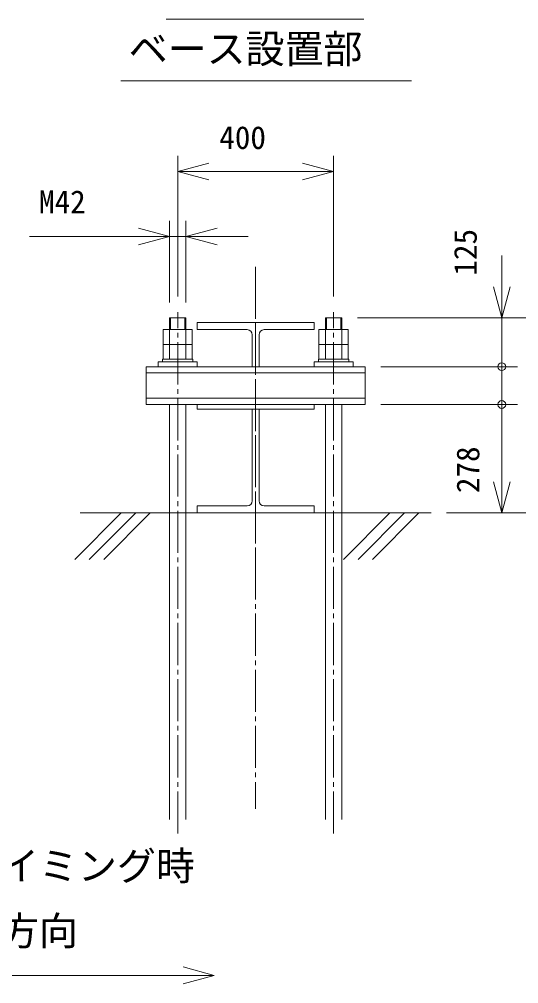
# Model space of a CAD drawing. Units: millimetres, scale not verified. Extents: x -17622 to 17358, y -25032 to 27188.
# Drawn here: x -7109 to -701, y -19376 to -7008 of the extents above; entities that cross this region are included whole.
import ezdxf
from ezdxf.enums import TextEntityAlignment as Align

# ---------------------------------------------------------------- set-up
doc = ezdxf.new("R2010")
doc.units = ezdxf.units.MM
doc.header["$LTSCALE"] = 60
doc.linetypes.add('CHAIN2', pattern=[12, 9, -1, 1, -1])
for name, color, linetype, lineweight in [('0-3_05 寸法', 7, 'Continuous', 18), ('0-4_10 当社外形線', 3, 'Continuous', 18), ('0-5_12 当社中心線', 3, 'CHAIN2', 18), ('0-6_20 躯体・土木、外形線', 1, 'Continuous', 18)]:
    doc.layers.add(name, color=color, linetype=linetype, lineweight=lineweight)
doc.styles.add('ＭＳ ゴシック', font='')
doc.styles.get('ＭＳ ゴシック').set_extended_font_data('MS Gothic')

msp = doc.modelspace()

# ---------------------------------------------------------------- linework, layer by layer
at = {"layer": '0-3_05 寸法'}
for p, q in [((-5222.61, -7008.48), (-2690.06, -7008.48)), ((-5806.83, -7799.49), (-2076.04, -7799.49)), ((-5076, -10563.39), (-5076, -8760)), ((-3076, -10563.39), (-3076, -8760)), ((-5076, -8960), (-4676, -8960)), ((-4676, -8960), (-3476, -8960)), ((-3076, -8960), (-3476, -8960)), ((-5181, -10638.39), (-5181, -9594.91)), ((-4971, -10638.39), (-4971, -9594.91)), ((-5181, -9794.91), (-6977.06, -9794.91)), ((-5581, -9794.91), (-5981, -9794.91)), ((-5181, -9794.91), (-5581, -9794.91)), ((-5181, -9794.91), (-4971, -9794.91)), ((-4971, -9794.91), (-4571, -9794.91)), ((-4571, -9794.91), (-4171, -9794.91)), ((-918.44, -10438.39), (-918.44, -10038.39)), ((-918.44, -10838.39), (-918.44, -10438.39)), ((-2771, -10838.39), (-718.44, -10838.39)), ((-2771, -10838.39), (796.01, -10838.39)), ((-918.44, -11463.39), (-918.44, -10838.39)), ((-2471, -11463.39), (-718.44, -11463.39)), ((-2471, -11463.39), (-718.44, -11463.39)), ((-918.44, -11463.39), (-918.44, -11863.39)), ((-918.44, -11948.39), (-918.44, -11463.39)), ((-2471, -11948.39), (-718.44, -11948.39)), ((-2471, -11948.39), (-718.44, -11948.39)), ((-918.44, -12938.39), (-918.44, -11948.39)), ((-918.44, -13338.39), (-918.44, -12938.39)), ((-1626, -13338.39), (796.01, -13338.39)), ((-1626, -13338.39), (-718.44, -13338.39))]:
    msp.add_line(p, q, dxfattribs=at)
for points in [[(-4676, -9067.18), (-5076, -8960), (-4676, -8852.82)], [(-3476, -8852.82), (-3076, -8960), (-3476, -9067.18)], [(-5581, -9687.73), (-5181, -9794.91), (-5581, -9902.09)], [(-4571, -9902.09), (-4971, -9794.91), (-4571, -9687.73)], [(-811.26, -10438.39), (-918.44, -10838.39), (-1025.62, -10438.39)], [(-811.26, -12938.39), (-918.44, -13338.39), (-1025.62, -12938.39)], [(-5007.13, -19161.82), (-4607.13, -19269), (-5007.13, -19376.18)], [(-4607.13, -19269), (-5007.13, -19269), (-8468.95, -19269)]]:
    msp.add_lwpolyline(points, dxfattribs=at)
for centre in [(-918.44, -11463.39), (-918.44, -11463.39), (-918.44, -11948.39), (-918.44, -11948.39)]:
    msp.add_circle(centre, 50, dxfattribs=at)
at = {"layer": '0-4_10 当社外形線'}
for p, q in [((-5168.5, -10988.39), (-5168.5, -10838.39)), ((-4983.5, -10988.39), (-4983.5, -10838.39)), ((-3168.5, -10988.39), (-3168.5, -10838.39)), ((-2983.5, -10988.39), (-2983.5, -10838.39)), ((-5181, -11368.39), (-5181, -10988.39)), ((-2971, -11368.39), (-2971, -10988.39)), ((-4121, -11053.39), (-4121, -11463.39)), ((-4031, -11053.39), (-4031, -11463.39)), ((-5481, -11948.39), (-5481, -11463.39)), ((-5481, -11463.39), (-2671, -11463.39)), ((-5326, -11403.39), (-4826, -11403.39)), ((-5326, -11463.39), (-5326, -11403.39)), ((-4826, -11463.39), (-4826, -11403.39)), ((-2826, -11403.39), (-3326, -11403.39)), ((-3326, -11463.39), (-3326, -11403.39)), ((-2826, -11463.39), (-2826, -11403.39)), ((-2671, -11948.39), (-2671, -11463.39)), ((-5481, -11543.39), (-2671, -11543.39)), ((-2671, -11868.39), (-5481, -11868.39)), ((-2671, -11948.39), (-5481, -11948.39)), ((-5181, -17268.99), (-5181, -11948.39)), ((-4971, -11948.39), (-4971, -17268.99)), ((-3326, -11948.39), (-4826, -11948.39)), ((-3326, -12008.39), (-3326, -11948.39)), ((-3181, -11948.39), (-3181, -17268.99)), ((-2971, -17268.99), (-2971, -11948.39)), ((-4121, -12008.39), (-4121, -13183.39)), ((-4031, -12008.39), (-4031, -13183.39))]:
    msp.add_line(p, q, dxfattribs=at)
for points in [[(-5181, -11048.39), (-5181, -10838.39), (-4971, -10838.39), (-4971, -11368.39)], [(-2971, -11048.39), (-2971, -10838.39), (-3181, -10838.39), (-3181, -11368.39)], [(-5263.5, -11178.39), (-5263.5, -10988.39), (-4888.5, -10988.39), (-4888.5, -11178.39)], [(-3326, -10898.39), (-4826, -10898.39), (-4826, -10988.39), (-4186, -10988.39)], [(-3326, -10898.39), (-3326, -10988.39), (-3966, -10988.39)], [(-2888.5, -11178.39), (-2888.5, -10988.39), (-3263.5, -10988.39), (-3263.5, -11178.39)], [(-5263.5, -11368.39), (-5263.5, -11178.39), (-4888.5, -11178.39), (-4888.5, -11368.39)], [(-2888.5, -11368.39), (-2888.5, -11178.39), (-3263.5, -11178.39), (-3263.5, -11368.39)], [(-5271, -11403.39), (-5271, -11368.39), (-4881, -11368.39), (-4881, -11403.39)], [(-2881, -11403.39), (-2881, -11368.39), (-3271, -11368.39), (-3271, -11403.39)], [(-3326, -12008.39), (-4826, -12008.39), (-4826, -11948.39)], [(-3326, -13338.39), (-4826, -13338.39), (-4826, -13248.39), (-4186, -13248.39)], [(-3326, -13338.39), (-3326, -13248.39), (-3966, -13248.39)]]:
    msp.add_lwpolyline(points, dxfattribs=at)
for centre, start, end in [((-4186, -11053.39), 0, 90), ((-3966, -11053.39), 90, 180), ((-4186, -13183.39), 270, 0), ((-3966, -13183.39), 180, 270)]:
    msp.add_arc(centre, 65, start, end, dxfattribs=at)
at = {"layer": '0-5_12 当社中心線'}
for p, q in [((-4076, -10183), (-4076, -13935.18)), ((-4076, -10309.53), (-4076, -17134.01)), ((-4076, -10309.53), (-4076, -13498.87)), ((-5076, -17450.08), (-5076, -10763.39)), ((-3076, -17450.08), (-3076, -10763.39))]:
    msp.add_line(p, q, dxfattribs=at)
at = {"layer": '0-6_20 躯体・土木、外形線'}
for p, q in [((-6396.54, -13934.59), (-5800.34, -13338.39)), ((-4826, -13338.39), (-6326, -13338.39)), ((-5614.37, -13338.39), (-6210.58, -13934.59)), ((-6024.61, -13934.59), (-5428.4, -13338.39)), ((-1826, -13338.39), (-3326, -13338.39)), ((-2352.65, -13338.39), (-2948.86, -13934.59)), ((-2762.89, -13934.59), (-2166.68, -13338.39)), ((-1980.72, -13338.39), (-2576.92, -13934.59))]:
    msp.add_line(p, q, dxfattribs=at)

# ---------------------------------------------------------------- texts
at = {"layer": '0-3_05 寸法', "style": 'ＭＳ ゴシック'}
for s, height, p in [('ベース設置部', 366.6, (-5705.79, -7680.61)), ('400', 293.3, (-4542.67, -8760)), ('M42', 293.3, (-6855.38, -9583.68)), ('クライミング時', 366.6, (-8356.23, -18159)), ('ジブ方向', 366.6, (-8356.23, -18992.33))]:
    msp.add_text(s, height=height, dxfattribs=at).set_placement(p, align=Align.BOTTOM_LEFT)
for s, p in [('125', (-1151, -10295.43)), ('278', (-1118.44, -13084.53))]:
    msp.add_text(s, height=293.3, rotation=90, dxfattribs=at).set_placement(p, align=Align.BOTTOM_LEFT)

doc.saveas('drawing.dxf')
